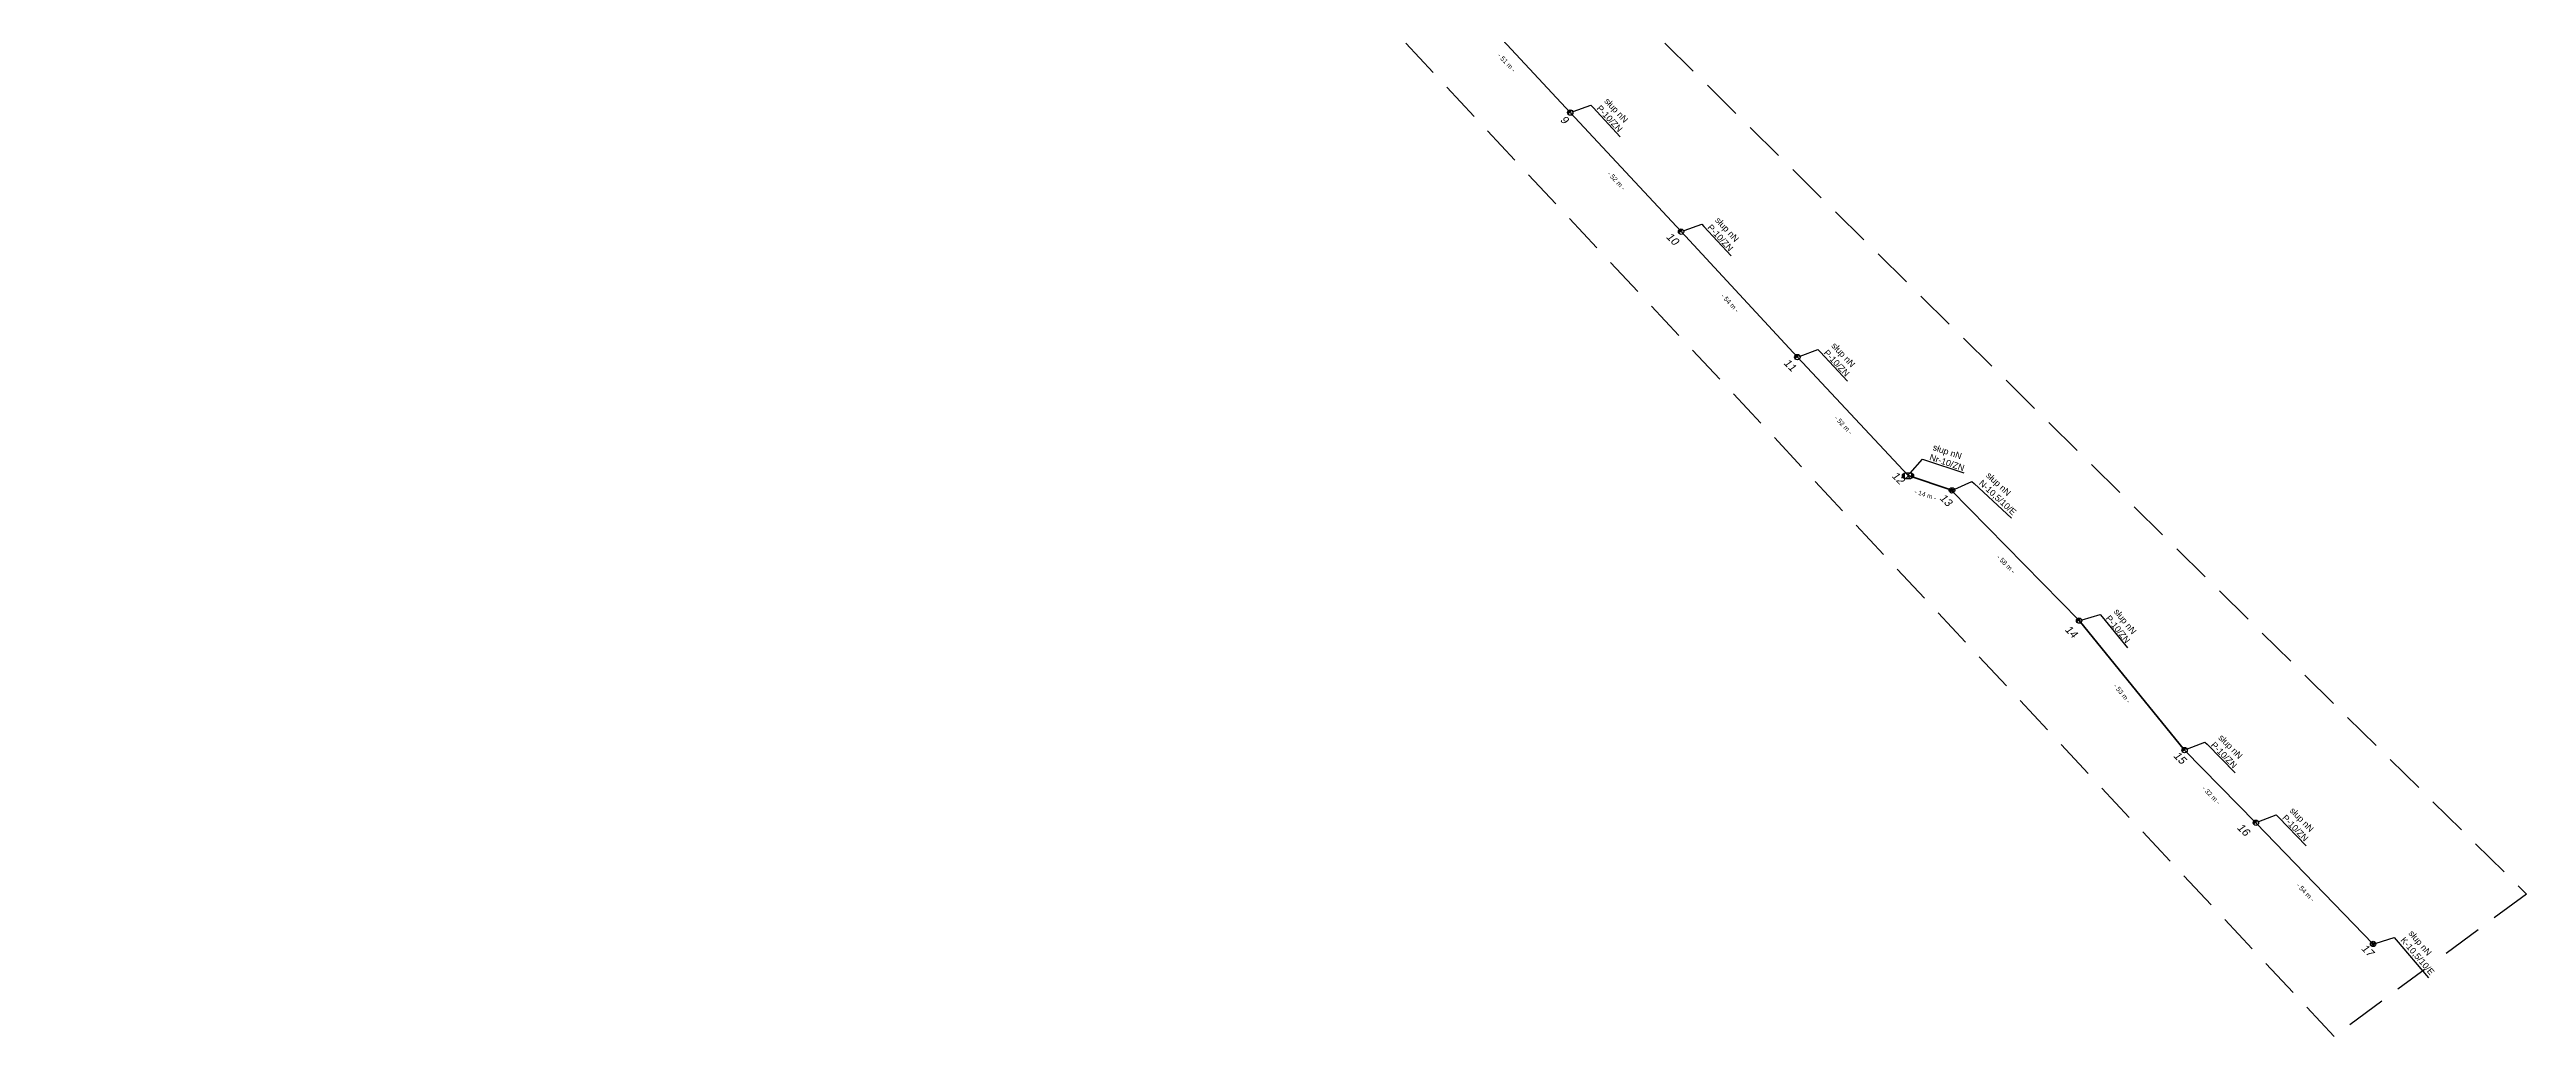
# Model space of a CAD drawing. Header units: millimetres. Extents: x 7530081 to 7533485, y 5764674 to 5768549.
# Drawn here: x 7531359 to 7532146, y 5766546 to 5766860 of the extents above; entities that cross this region are included whole.
import ezdxf
from ezdxf import colors
from ezdxf.entities.mleader import LeaderData, LeaderLine
from ezdxf.math import Vec2, Vec3

# ---------------------------------------------------------------- set-up
doc = ezdxf.new("R2010")
doc.units = ezdxf.units.MM
doc.linetypes.add('DASHED', pattern=[19.05, 12.7, -6.35])
for name, color, linetype, lineweight in [('!TELE', 3, 'Continuous', 50), ('!wymiary', 7, 'Continuous', 25), ('_numery', 7, 'Continuous', 40)]:
    doc.layers.add(name, color=color, linetype=linetype, lineweight=lineweight)
for name, color, linetype in [('!trafo', 6, 'DASHED'), ('_MM opisy', 7, 'Continuous'), ('_MM slupy', 5, 'Continuous')]:
    doc.layers.add(name, color=color, linetype=linetype)
doc.styles.get("Standard").update_dxf_attribs({"font": 'ARIAL.TTF'})
doc.dimstyles.new('opis linie', dxfattribs={"dimtxt": 1.5, "dimasz": 0.18, "dimexe": 0.18, "dimexo": 0.0625, "dimgap": 2.5, "dimtad": 4, "dimdec": 0, "dimzin": 0, "dimdsep": 46, "dimtxsty": 'Standard', "dimcen": 0.09, "dimse1": 1, "dimse2": 1, "dimsd1": 1, "dimsd2": 1, "dimclrt": 256, "dimadec": 0, "dimazin": 0, "dimtfac": 1, "dimtdec": 0, "dimtofl": 0, "dimtmove": 0, "dimatfit": 3, "dimfxl": 1, "dimtfill": 1, "dimtolj": 1, "dimtzin": 0, "dimarcsym": 0})

# ---------------------------------------------------------------- blocks, each defined once
blk = doc.blocks.new('R')
at = {"layer": '_MM slupy', "transparency": 33554687}
h = blk.add_hatch(color=256, dxfattribs=at)
h.dxf.hatch_style = 1
h.paths.add_polyline_path([(-0.93, -0.86), (-0.93, 0.86, 1)])
h = blk.add_hatch(color=256, dxfattribs=at)
h.dxf.hatch_style = 1
h.paths.add_polyline_path([(0.93, 0.86), (0.93, -0.86, 1)])
at = {"layer": '_MM slupy'}
for points in [[(-0.93, 0.86), (0.93, 0.86)], [(-0.93, -0.86), (0.93, -0.86)]]:
    blk.add_lwpolyline(points, dxfattribs=at)
for centre in [(-0.93, 0), (0.93, 0)]:
    blk.add_circle(centre, 0.857, dxfattribs=at)
blk = doc.blocks.new('E')
at = {"layer": '_MM slupy'}
h = blk.add_hatch(color=256, dxfattribs=at)
h.dxf.hatch_style = 1
h.paths.add_polyline_path([(0.27, 0.37, 1), (-0.27, -0.37, 1)])
for radius in [0.857, 0.457]:
    blk.add_circle((0, 0), radius, dxfattribs=at)
blk = doc.blocks.new('*D483')
at = {"layer": '!wymiary', "insert": (7531822.11, 5766855.39), "char_height": 1.5, "attachment_point": 5, "rotation": 312.9271, "bg_fill": 3, "box_fill_scale": 1.1, "bg_fill_color": 9, "bg_fill_true_color": 13158600, "bg_fill_transparency": 0}
blk.add_mtext('\\A1;- 51 m -', dxfattribs=at)
blk = doc.blocks.new('*D484')
at = {"layer": '!wymiary', "insert": (7531857, 5766817.89), "char_height": 1.5, "attachment_point": 5, "rotation": 312.94499, "bg_fill": 3, "box_fill_scale": 1.1, "bg_fill_color": 9, "bg_fill_true_color": 13158600, "bg_fill_transparency": 0}
blk.add_mtext('\\A1;- 52 m -', dxfattribs=at)
blk = doc.blocks.new('*D485')
at = {"layer": '!wymiary', "insert": (7531893.07, 5766779.06), "char_height": 1.5, "attachment_point": 5, "rotation": 312.83505, "bg_fill": 3, "box_fill_scale": 1.1, "bg_fill_color": 9, "bg_fill_true_color": 13158600, "bg_fill_transparency": 0}
blk.add_mtext('\\A1;- 54 m -', dxfattribs=at)
blk = doc.blocks.new('*D486')
at = {"layer": '!wymiary', "insert": (7531929.12, 5766740.3), "char_height": 1.5, "attachment_point": 5, "rotation": 313.0332, "bg_fill": 3, "box_fill_scale": 1.1, "bg_fill_color": 9, "bg_fill_true_color": 13158600, "bg_fill_transparency": 0}
blk.add_mtext('\\A1;- 52 m -', dxfattribs=at)
blk = doc.blocks.new('*D487')
at = {"layer": '!wymiary', "insert": (7531955.17, 5766718.15), "char_height": 1.5, "attachment_point": 5, "rotation": 341.55883, "bg_fill": 3, "box_fill_scale": 1.1, "bg_fill_color": 9, "bg_fill_true_color": 13158600, "bg_fill_transparency": 0}
blk.add_mtext('\\A1;- 14 m -', dxfattribs=at)
blk = doc.blocks.new('*D488')
at = {"layer": '!wymiary', "insert": (7531980.76, 5766696.12), "char_height": 1.5, "attachment_point": 5, "rotation": 314.4852, "bg_fill": 3, "box_fill_scale": 1.1, "bg_fill_color": 9, "bg_fill_true_color": 13158600, "bg_fill_transparency": 0}
blk.add_mtext('\\A1;- 58 m -', dxfattribs=at)
blk = doc.blocks.new('*D489')
at = {"layer": '!wymiary', "insert": (7532017.64, 5766655.09), "char_height": 1.5, "attachment_point": 5, "rotation": 309.16249, "bg_fill": 3, "box_fill_scale": 1.1, "bg_fill_color": 9, "bg_fill_true_color": 13158600, "bg_fill_transparency": 0}
blk.add_mtext('\\A1;- 53 m -', dxfattribs=at)
blk = doc.blocks.new('*D490')
at = {"layer": '!wymiary', "insert": (7532045.96, 5766622.72), "char_height": 1.5, "attachment_point": 5, "rotation": 314.48609, "bg_fill": 3, "box_fill_scale": 1.1, "bg_fill_color": 9, "bg_fill_true_color": 13158600, "bg_fill_transparency": 0}
blk.add_mtext('\\A1;- 32 m -', dxfattribs=at)
blk = doc.blocks.new('*D491')
at = {"layer": '!wymiary', "insert": (7532075.89, 5766591.91), "char_height": 1.5, "attachment_point": 5, "rotation": 313.98803, "bg_fill": 3, "box_fill_scale": 1.1, "bg_fill_color": 9, "bg_fill_true_color": 13158600, "bg_fill_transparency": 0}
blk.add_mtext('\\A1;- 54 m -', dxfattribs=at)
blk = doc.blocks.new('ZN')
at = {"layer": '_MM slupy', "transparency": 33554687}
h = blk.add_hatch(color=256, dxfattribs=at)
h.dxf.hatch_style = 1
h.paths.add_polyline_path([(0, -0.86), (0, 0.86, 1)])
at = {"layer": '_MM slupy'}
blk.add_circle((0, 0), 0.857, dxfattribs=at)

msp = doc.modelspace()

# ---------------------------------------------------------------- linework, layer by layer
at = {"layer": '!TELE'}
msp.add_lwpolyline([(7531807.76, 5766876.71), (7531842.34, 5766839.53), (7531877.54, 5766801.71), (7531914.48, 5766761.87), (7531949.63, 5766724.22), (7531963.25, 5766719.68), (7532004, 5766678.19), (7532037.5, 5766637.06), (7532060.15, 5766614), (7532097.41, 5766575.4)], dxfattribs=at)
at = {"layer": '!trafo', "color": 3}
msp.add_lwpolyline([(7531359.21, 5767270.36), (7531391.93, 5767309.53), (7531493.91, 5767217.45), (7531573.04, 5767288.36), (7531596.07, 5767257.51), (7531518.35, 5767199.62), (7531614.79, 5767115.86), (7532146.11, 5766591.33), (7532084.98, 5766546.12), (7531739.21, 5766915.92), (7531658.18, 5766863.73), (7531441.45, 5767075.49), (7531495.29, 5767169.21), (7531403.55, 5767094.13), (7531379.71, 5767119.17), (7531426.38, 5767230.11), (7531359.21, 5767270.36)], dxfattribs=at)

# ---------------------------------------------------------------- block references
at = {"layer": '_MM slupy'}
for p, rotation in [((7531842.34, 5766839.53), 312.9449891520068), ((7531877.54, 5766801.71), 312.8350502086227), ((7531914.48, 5766761.87), 313.033198047679), ((7532004, 5766678.19), 309.1624934942593), ((7532037.5, 5766637.06), 314.4860940800581), ((7532060.15, 5766614), 313.9880258271133)]:
    msp.add_blockref('ZN', p, dxfattribs=dict(at, rotation=rotation))

# ---------------------------------------------------------------- next in the draw order: leaders
at = {"layer": '_MM opisy'}
ml = msp.add_multileader_mtext('Standard', dxfattribs=at)
ml.set_content('\\pxql;słup nN\\PP-10/ZN', color=256)
ml.set_leader_properties()
ml.build(insert=Vec2(0, 0))
ml.multileader.update_dxf_attribs({"has_text_frame": 1, "text_left_attachment_type": 5, "text_right_attachment_type": 5, "dogleg_length": 1, "arrow_head_size": 1})
ctx = ml.context
ctx.base_point, ctx.char_height, ctx.arrow_head_size, ctx.landing_gap_size, ctx.plane_origin, ctx.plane_x_axis, ctx.plane_y_axis = Vec3(7531849.56, 5766841.18), 2, 1, 1, Vec3(7531842.47, 5766837.31), Vec3(0.681296, -0.732008), Vec3(0.732008, 0.681296)
ctx.left_attachment, ctx.right_attachment = 5, 5
notes = []
notes.append((ctx, [(0, (1, 1, 0), (7531848.88, 5766841.91), (0.681296, -0.732008), 1, [(0, [(7531842.34, 5766839.53), (7531848.88, 5766841.91)], 0, [])])]))
ctx.mtext.insert, ctx.mtext.text_direction, ctx.mtext.rotation, ctx.mtext.flow_direction = Vec3(7531854.46, 5766844.38), Vec3(0.681296, -0.732008), 5.46192, 5
ctx.mtext.has_bg_fill, ctx.mtext.bg_color, ctx.mtext.bg_scale_factor, ctx.mtext.bg_transparency, ctx.mtext.use_window_bg_color = 1, -1023410175, 1, 0, 1
ml = msp.add_multileader_mtext('Standard', dxfattribs=at)
ml.set_content('\\pxql;słup nN\\PP-10/ZN', color=256)
ml.set_leader_properties()
ml.build(insert=Vec2(0, 0))
ml.multileader.update_dxf_attribs({"has_text_frame": 1, "text_left_attachment_type": 5, "text_right_attachment_type": 5, "dogleg_length": 1, "arrow_head_size": 1})
ctx = ml.context
ctx.base_point, ctx.char_height, ctx.arrow_head_size, ctx.landing_gap_size, ctx.plane_origin, ctx.plane_x_axis, ctx.plane_y_axis = Vec3(7531884.76, 5766803.35), 2, 1, 1, Vec3(7531877.67, 5766799.49), Vec3(0.67989, -0.733314), Vec3(0.733314, 0.67989)
ctx.left_attachment, ctx.right_attachment = 5, 5
notes.append((ctx, [(0, (1, 1, 0), (7531884.08, 5766804.08), (0.67989, -0.733314), 1, [(0, [(7531877.54, 5766801.71), (7531884.08, 5766804.08)], 0, [])])]))
ctx.mtext.insert, ctx.mtext.text_direction, ctx.mtext.rotation, ctx.mtext.flow_direction = Vec3(7531889.67, 5766806.54), Vec3(0.67989, -0.733314), 5.460002, 5
ctx.mtext.has_bg_fill, ctx.mtext.bg_color, ctx.mtext.bg_scale_factor, ctx.mtext.bg_transparency, ctx.mtext.use_window_bg_color = 1, -1023410175, 1, 0, 1
ml = msp.add_multileader_mtext('Standard', dxfattribs=at)
ml.set_content('\\pxql;słup nN\\PP-10/ZN', color=256)
ml.set_leader_properties()
ml.build(insert=Vec2(0, 0))
ml.multileader.update_dxf_attribs({"has_text_frame": 1, "text_left_attachment_type": 5, "text_right_attachment_type": 5, "dogleg_length": 1, "arrow_head_size": 1})
ctx = ml.context
ctx.base_point, ctx.char_height, ctx.arrow_head_size, ctx.landing_gap_size, ctx.plane_origin, ctx.plane_x_axis, ctx.plane_y_axis = Vec3(7531921.69, 5766763.53), 2, 1, 1, Vec3(7531914.61, 5766759.65), Vec3(0.682422, -0.730958), Vec3(0.730958, 0.682422)
ctx.left_attachment, ctx.right_attachment = 5, 5
notes.append((ctx, [(0, (1, 1, 0), (7531921.01, 5766764.26), (0.682422, -0.730958), 1, [(0, [(7531914.48, 5766761.87), (7531921.01, 5766764.26)], 0, [])])]))
ctx.mtext.insert, ctx.mtext.text_direction, ctx.mtext.rotation, ctx.mtext.flow_direction = Vec3(7531926.59, 5766766.73), Vec3(0.682422, -0.730958), 5.46346, 5
ctx.mtext.has_bg_fill, ctx.mtext.bg_color, ctx.mtext.bg_scale_factor, ctx.mtext.bg_transparency, ctx.mtext.use_window_bg_color = 1, -1023410175, 1, 0, 1
ml = msp.add_multileader_mtext('Standard', dxfattribs=at)
ml.set_content('\\pxql;słup nN\\PNr-10/ZN', color=256)
ml.set_leader_properties()
ml.build(insert=Vec2(0, 0))
ml.multileader.update_dxf_attribs({"has_text_frame": 1, "text_left_attachment_type": 5, "text_right_attachment_type": 5, "dogleg_length": 1, "arrow_head_size": 1})
ctx = ml.context
ctx.base_point, ctx.char_height, ctx.arrow_head_size, ctx.landing_gap_size, ctx.plane_origin, ctx.plane_x_axis, ctx.plane_y_axis = Vec3(7531955.18, 5766729.12), 2, 1, 1, Vec3(7531950.81, 5766722.33), Vec3(0.948649, -0.316331), Vec3(0.316331, 0.948649)
ctx.left_attachment, ctx.right_attachment = 5, 5
notes.append((ctx, [(0, (1, 1, 0), (7531954.23, 5766729.44), (0.948649, -0.316331), 1, [(0, [(7531949.63, 5766724.22), (7531954.23, 5766729.44)], 0, [])])]))
ctx.mtext.insert, ctx.mtext.text_direction, ctx.mtext.rotation, ctx.mtext.flow_direction = Vec3(7531957.96, 5766734.31), Vec3(0.948649, -0.316331), 5.961326, 5
ctx.mtext.has_bg_fill, ctx.mtext.bg_color, ctx.mtext.bg_scale_factor, ctx.mtext.bg_transparency, ctx.mtext.use_window_bg_color = 1, -1023410175, 1, 0, 1
ml = msp.add_multileader_mtext('Standard', dxfattribs=at)
ml.set_content('\\pxql;słup nN\\PP-10/ZN', color=256)
ml.set_leader_properties()
ml.build(insert=Vec2(0, 0))
ml.multileader.update_dxf_attribs({"has_text_frame": 1, "text_left_attachment_type": 5, "text_right_attachment_type": 5, "dogleg_length": 1, "arrow_head_size": 1})
ctx = ml.context
ctx.base_point, ctx.char_height, ctx.arrow_head_size, ctx.landing_gap_size, ctx.plane_origin, ctx.plane_x_axis, ctx.plane_y_axis = Vec3(7532011.31, 5766679.36), 2, 1, 1, Vec3(7532003.98, 5766675.96), Vec3(0.631522, -0.775358), Vec3(0.775358, 0.631522)
ctx.left_attachment, ctx.right_attachment = 5, 5
notes.append((ctx, [(0, (1, 1, 0), (7532010.68, 5766680.13), (0.631522, -0.775358), 1, [(0, [(7532004, 5766678.19), (7532010.68, 5766680.13)], 0, [])])]))
ctx.mtext.insert, ctx.mtext.text_direction, ctx.mtext.rotation, ctx.mtext.flow_direction = Vec3(7532016.41, 5766682.23), Vec3(0.631522, -0.775358), 5.395903, 5
ctx.mtext.has_bg_fill, ctx.mtext.bg_color, ctx.mtext.bg_scale_factor, ctx.mtext.bg_transparency, ctx.mtext.use_window_bg_color = 1, -1023410175, 1, 0, 1
ml = msp.add_multileader_mtext('Standard', dxfattribs=at)
ml.set_content('\\pxql;słup nN\\PP-10/ZN', color=256)
ml.set_leader_properties()
ml.build(insert=Vec2(0, 0))
ml.multileader.update_dxf_attribs({"has_text_frame": 1, "text_left_attachment_type": 5, "text_right_attachment_type": 5, "dogleg_length": 1, "arrow_head_size": 1})
ctx = ml.context
ctx.base_point, ctx.char_height, ctx.arrow_head_size, ctx.landing_gap_size, ctx.plane_origin, ctx.plane_x_axis, ctx.plane_y_axis = Vec3(7532044.67, 5766638.9), 2, 1, 1, Vec3(7532037.69, 5766634.84), Vec3(0.700736, -0.713421), Vec3(0.713421, 0.700736)
ctx.left_attachment, ctx.right_attachment = 5, 5
notes.append((ctx, [(0, (1, 1, 0), (7532043.97, 5766639.62), (0.700736, -0.713421), 1, [(0, [(7532037.5, 5766637.06), (7532043.97, 5766639.62)], 0, [])])]))
ctx.mtext.insert, ctx.mtext.text_direction, ctx.mtext.rotation, ctx.mtext.flow_direction = Vec3(7532049.49, 5766642.23), Vec3(0.700736, -0.713421), 5.488818, 5
ctx.mtext.has_bg_fill, ctx.mtext.bg_color, ctx.mtext.bg_scale_factor, ctx.mtext.bg_transparency, ctx.mtext.use_window_bg_color = 1, -1023410175, 1, 0, 1
ml = msp.add_multileader_mtext('Standard', dxfattribs=at)
ml.set_content('\\pxql;słup nN\\PP-10/ZN', color=256)
ml.set_leader_properties()
ml.build(insert=Vec2(0, 0))
ml.multileader.update_dxf_attribs({"has_text_frame": 1, "text_left_attachment_type": 5, "text_right_attachment_type": 5, "dogleg_length": 1, "arrow_head_size": 1})
ctx = ml.context
ctx.base_point, ctx.char_height, ctx.arrow_head_size, ctx.landing_gap_size, ctx.plane_origin, ctx.plane_x_axis, ctx.plane_y_axis = Vec3(7532067.34, 5766615.78), 2, 1, 1, Vec3(7532060.32, 5766611.78), Vec3(0.694508, -0.719485), Vec3(0.719485, 0.694508)
ctx.left_attachment, ctx.right_attachment = 5, 5
notes.append((ctx, [(0, (1, 1, 0), (7532066.64, 5766616.5), (0.694508, -0.719485), 1, [(0, [(7532060.15, 5766614), (7532066.64, 5766616.5)], 0, [])])]))
ctx.mtext.insert, ctx.mtext.text_direction, ctx.mtext.rotation, ctx.mtext.flow_direction = Vec3(7532072.18, 5766619.07), Vec3(0.694508, -0.719485), 5.480125, 5
ctx.mtext.has_bg_fill, ctx.mtext.bg_color, ctx.mtext.bg_scale_factor, ctx.mtext.bg_transparency, ctx.mtext.use_window_bg_color = 1, -1023410175, 1, 0, 1
ml = msp.add_multileader_mtext('Standard', dxfattribs=at)
ml.set_content('\\pxql;słup nN\\PK-10,5/10/E', color=256)
ml.set_leader_properties()
ml.build(insert=Vec2(0, 0))
ml.multileader.update_dxf_attribs({"has_text_frame": 1, "text_left_attachment_type": 5, "text_right_attachment_type": 5, "dogleg_length": 1, "arrow_head_size": 1})
ctx = ml.context
ctx.base_point, ctx.char_height, ctx.arrow_head_size, ctx.landing_gap_size, ctx.plane_origin, ctx.plane_x_axis, ctx.plane_y_axis = Vec3(7532104.68, 5766576.83), 2, 1, 1, Vec3(7532097.43, 5766573.26), Vec3(0.649249, -0.760576), Vec3(0.760576, 0.649249)
ctx.left_attachment, ctx.right_attachment = 5, 5
notes.append((ctx, [(0, (1, 1, 0), (7532104.03, 5766577.59), (0.649249, -0.760576), 1, [(0, [(7532097.4, 5766575.49), (7532104.03, 5766577.59)], 0, [])])]))
ctx.mtext.insert, ctx.mtext.text_direction, ctx.mtext.rotation, ctx.mtext.flow_direction = Vec3(7532110.02, 5766580.07), Vec3(0.649249, -0.760576), 5.418985, 5
ctx.mtext.has_bg_fill, ctx.mtext.bg_color, ctx.mtext.bg_scale_factor, ctx.mtext.bg_transparency, ctx.mtext.use_window_bg_color = 1, -1023410175, 1, 0, 1
for ctx, leaders in notes:
    for number, flags, end, landing, length, lines in leaders:
        leader = LeaderData()
        leader.index, (leader.has_last_leader_line, leader.has_dogleg_vector, leader.attachment_direction) = number, flags
        leader.last_leader_point, leader.dogleg_vector, leader.dogleg_length = Vec3(end), Vec3(landing), length
        for number, points, colour, breaks in lines:
            line = LeaderLine()
            line.index, line.vertices, line.color, line.breaks = number, Vec3.list(points), colors.encode_raw_color(colour), breaks
            leader.lines.append(line)
        ctx.leaders.append(leader)

# ---------------------------------------------------------------- next in the draw order: block references
at = {"layer": '!TELE'}
msp.add_blockref('R', (7531949.63, 5766724.22), dxfattribs=at)
at = {"rotation": 310.4849865383821}
msp.add_blockref('E', (7532097.4, 5766575.49), dxfattribs=at)

# ---------------------------------------------------------------- next in the draw order: dimensions: what is measured, and where the dimension line sits
at = {"layer": '!wymiary'}
dim = msp.add_aligned_dim(p1=(7531807.76, 5766876.71), p2=(7531842.34, 5766839.53), distance=-0.75, dimstyle='opis linie', override={"dimpost": '- <> m -'}, dxfattribs=at)
dim.commit()
dim.dimension.update_dxf_attribs({"geometry": '*D483', "text_midpoint": (7531822.11, 5766855.39)})

# ---------------------------------------------------------------- next in the draw order: leaders
at = {"layer": '_MM opisy'}
ml = msp.add_multileader_mtext('Standard', dxfattribs=at)
ml.set_content('\\pxql;słup nN\\PN-10,5/10/E', color=256)
ml.set_leader_properties()
ml.build(insert=Vec2(0, 0))
ml.multileader.update_dxf_attribs({"has_text_frame": 1, "text_left_attachment_type": 5, "text_right_attachment_type": 5, "dogleg_length": 1, "arrow_head_size": 1})
ctx = ml.context
ctx.base_point, ctx.char_height, ctx.arrow_head_size, ctx.landing_gap_size, ctx.plane_origin, ctx.plane_x_axis, ctx.plane_y_axis = Vec3(7531970.68, 5766721.7), 2, 1, 1, Vec3(7531963.89, 5766717.33), Vec3(0.732274, -0.68101), Vec3(0.68101, 0.732274)
ctx.left_attachment, ctx.right_attachment = 5, 5
notes = []
notes.append((ctx, [(0, (1, 1, 0), (7531969.95, 5766722.38), (0.732274, -0.68101), 1, [(0, [(7531963.6, 5766719.53), (7531969.95, 5766722.38)], 0, [])])]))
ctx.mtext.insert, ctx.mtext.text_direction, ctx.mtext.rotation, ctx.mtext.flow_direction = Vec3(7531975.61, 5766725.53), Vec3(0.732274, -0.68101), 5.534044, 5
ctx.mtext.has_bg_fill, ctx.mtext.bg_color, ctx.mtext.bg_scale_factor, ctx.mtext.bg_transparency, ctx.mtext.use_window_bg_color = 1, -1023410175, 1, 0, 1
for ctx, leaders in notes:
    for number, flags, end, landing, length, lines in leaders:
        leader = LeaderData()
        leader.index, (leader.has_last_leader_line, leader.has_dogleg_vector, leader.attachment_direction) = number, flags
        leader.last_leader_point, leader.dogleg_vector, leader.dogleg_length = Vec3(end), Vec3(landing), length
        for number, points, colour, breaks in lines:
            line = LeaderLine()
            line.index, line.vertices, line.color, line.breaks = number, Vec3.list(points), colors.encode_raw_color(colour), breaks
            leader.lines.append(line)
        ctx.leaders.append(leader)

# ---------------------------------------------------------------- next in the draw order: block references
at = {"rotation": 317.0773538964144}
msp.add_blockref('E', (7531963.6, 5766719.53), dxfattribs=at)

# ---------------------------------------------------------------- next in the draw order: dimensions: what is measured, and where the dimension line sits
at = {"layer": '!wymiary'}
dim = msp.add_aligned_dim(p1=(7531842.34, 5766839.53), p2=(7531877.54, 5766801.71), distance=-0.75, dimstyle='opis linie', override={"dimpost": '- <> m -'}, dxfattribs=at)
dim.commit()
dim.dimension.update_dxf_attribs({"geometry": '*D484', "text_midpoint": (7531857, 5766817.89)})

# ---------------------------------------------------------------- next in the draw order: texts
at = {"layer": '_numery', "oblique": 10}
msp.add_text('9', height=2.5, rotation=314.98409, dxfattribs=at).set_placement((7531838.94, 5766837.07))

# ---------------------------------------------------------------- next in the draw order: dimensions: what is measured, and where the dimension line sits
at = {"layer": '!wymiary'}
dim = msp.add_aligned_dim(p1=(7531877.54, 5766801.71), p2=(7531914.48, 5766761.87), distance=-0.75, dimstyle='opis linie', override={"dimpost": '- <> m -'}, dxfattribs=at)
dim.commit()
dim.dimension.update_dxf_attribs({"geometry": '*D485', "text_midpoint": (7531893.07, 5766779.06)})

# ---------------------------------------------------------------- next in the draw order: texts
at = {"layer": '_numery', "oblique": 10}
msp.add_text('10', height=2.5, rotation=314.98409, dxfattribs=at).set_placement((7531872.59, 5766799.9))

# ---------------------------------------------------------------- next in the draw order: dimensions: what is measured, and where the dimension line sits
at = {"layer": '!wymiary'}
dim = msp.add_aligned_dim(p1=(7531914.48, 5766761.87), p2=(7531949.63, 5766724.22), distance=-0.75, dimstyle='opis linie', override={"dimpost": '- <> m -'}, dxfattribs=at)
dim.commit()
dim.dimension.update_dxf_attribs({"geometry": '*D486', "text_midpoint": (7531929.12, 5766740.3)})

# ---------------------------------------------------------------- next in the draw order: texts
at = {"layer": '_numery', "oblique": 10}
msp.add_text('11', height=2.5, rotation=314.98409, dxfattribs=at).set_placement((7531909.91, 5766759.84))

# ---------------------------------------------------------------- next in the draw order: dimensions: what is measured, and where the dimension line sits
at = {"layer": '!wymiary'}
dim = msp.add_aligned_dim(p1=(7531949.63, 5766724.22), p2=(7531963.25, 5766719.68), distance=-0.75, dimstyle='opis linie', override={"dimpost": '- <> m -'}, dxfattribs=at)
dim.commit()
dim.dimension.update_dxf_attribs({"geometry": '*D487', "text_midpoint": (7531955.17, 5766718.15)})

# ---------------------------------------------------------------- next in the draw order: texts
at = {"layer": '_numery', "oblique": 10}
msp.add_text('12', height=2.5, rotation=314.98409, dxfattribs=at).set_placement((7531944.26, 5766724))

# ---------------------------------------------------------------- next in the draw order: dimensions: what is measured, and where the dimension line sits
at = {"layer": '!wymiary'}
dim = msp.add_aligned_dim(p1=(7531963.25, 5766719.68), p2=(7532004, 5766678.19), distance=-0.75, dimstyle='opis linie', override={"dimpost": '- <> m -'}, dxfattribs=at)
dim.commit()
dim.dimension.update_dxf_attribs({"geometry": '*D488', "text_midpoint": (7531980.76, 5766696.12)})

# ---------------------------------------------------------------- next in the draw order: texts
at = {"layer": '_numery', "oblique": 10}
msp.add_text('13', height=2.5, rotation=314.98409, dxfattribs=at).set_placement((7531959.44, 5766716.96))

# ---------------------------------------------------------------- next in the draw order: dimensions: what is measured, and where the dimension line sits
at = {"layer": '!wymiary'}
dim = msp.add_aligned_dim(p1=(7532004, 5766678.19), p2=(7532037.5, 5766637.06), distance=-0.75, dimstyle='opis linie', override={"dimpost": '- <> m -'}, dxfattribs=at)
dim.commit()
dim.dimension.update_dxf_attribs({"geometry": '*D489', "text_midpoint": (7532017.64, 5766655.09)})

# ---------------------------------------------------------------- next in the draw order: texts
at = {"layer": '_numery', "oblique": 10}
msp.add_text('14', height=2.5, rotation=314.98409, dxfattribs=at).set_placement((7531999.27, 5766675.17))

# ---------------------------------------------------------------- next in the draw order: dimensions: what is measured, and where the dimension line sits
at = {"layer": '!wymiary'}
dim = msp.add_aligned_dim(p1=(7532037.5, 5766637.06), p2=(7532060.15, 5766614), distance=-0.75, dimstyle='opis linie', override={"dimpost": '- <> m -'}, dxfattribs=at)
dim.commit()
dim.dimension.update_dxf_attribs({"geometry": '*D490', "text_midpoint": (7532045.96, 5766622.72)})

# ---------------------------------------------------------------- next in the draw order: texts
at = {"layer": '_numery', "oblique": 10}
msp.add_text('15', height=2.5, rotation=314.98409, dxfattribs=at).set_placement((7532033.78, 5766635.11))

# ---------------------------------------------------------------- next in the draw order: dimensions: what is measured, and where the dimension line sits
at = {"layer": '!wymiary'}
dim = msp.add_aligned_dim(p1=(7532060.15, 5766614), p2=(7532097.41, 5766575.4), distance=-0.75, dimstyle='opis linie', override={"dimpost": '- <> m -'}, dxfattribs=at)
dim.commit()
dim.dimension.update_dxf_attribs({"geometry": '*D491', "text_midpoint": (7532075.89, 5766591.91)})

# ---------------------------------------------------------------- next in the draw order: texts
at = {"layer": '_numery', "oblique": 10}
for s, p in [('16', (7532053.97, 5766612.26)), ('17', (7532093.41, 5766573.92))]:
    msp.add_text(s, height=2.5, rotation=314.98409, dxfattribs=at).set_placement(p)

doc.saveas('drawing.dxf')
